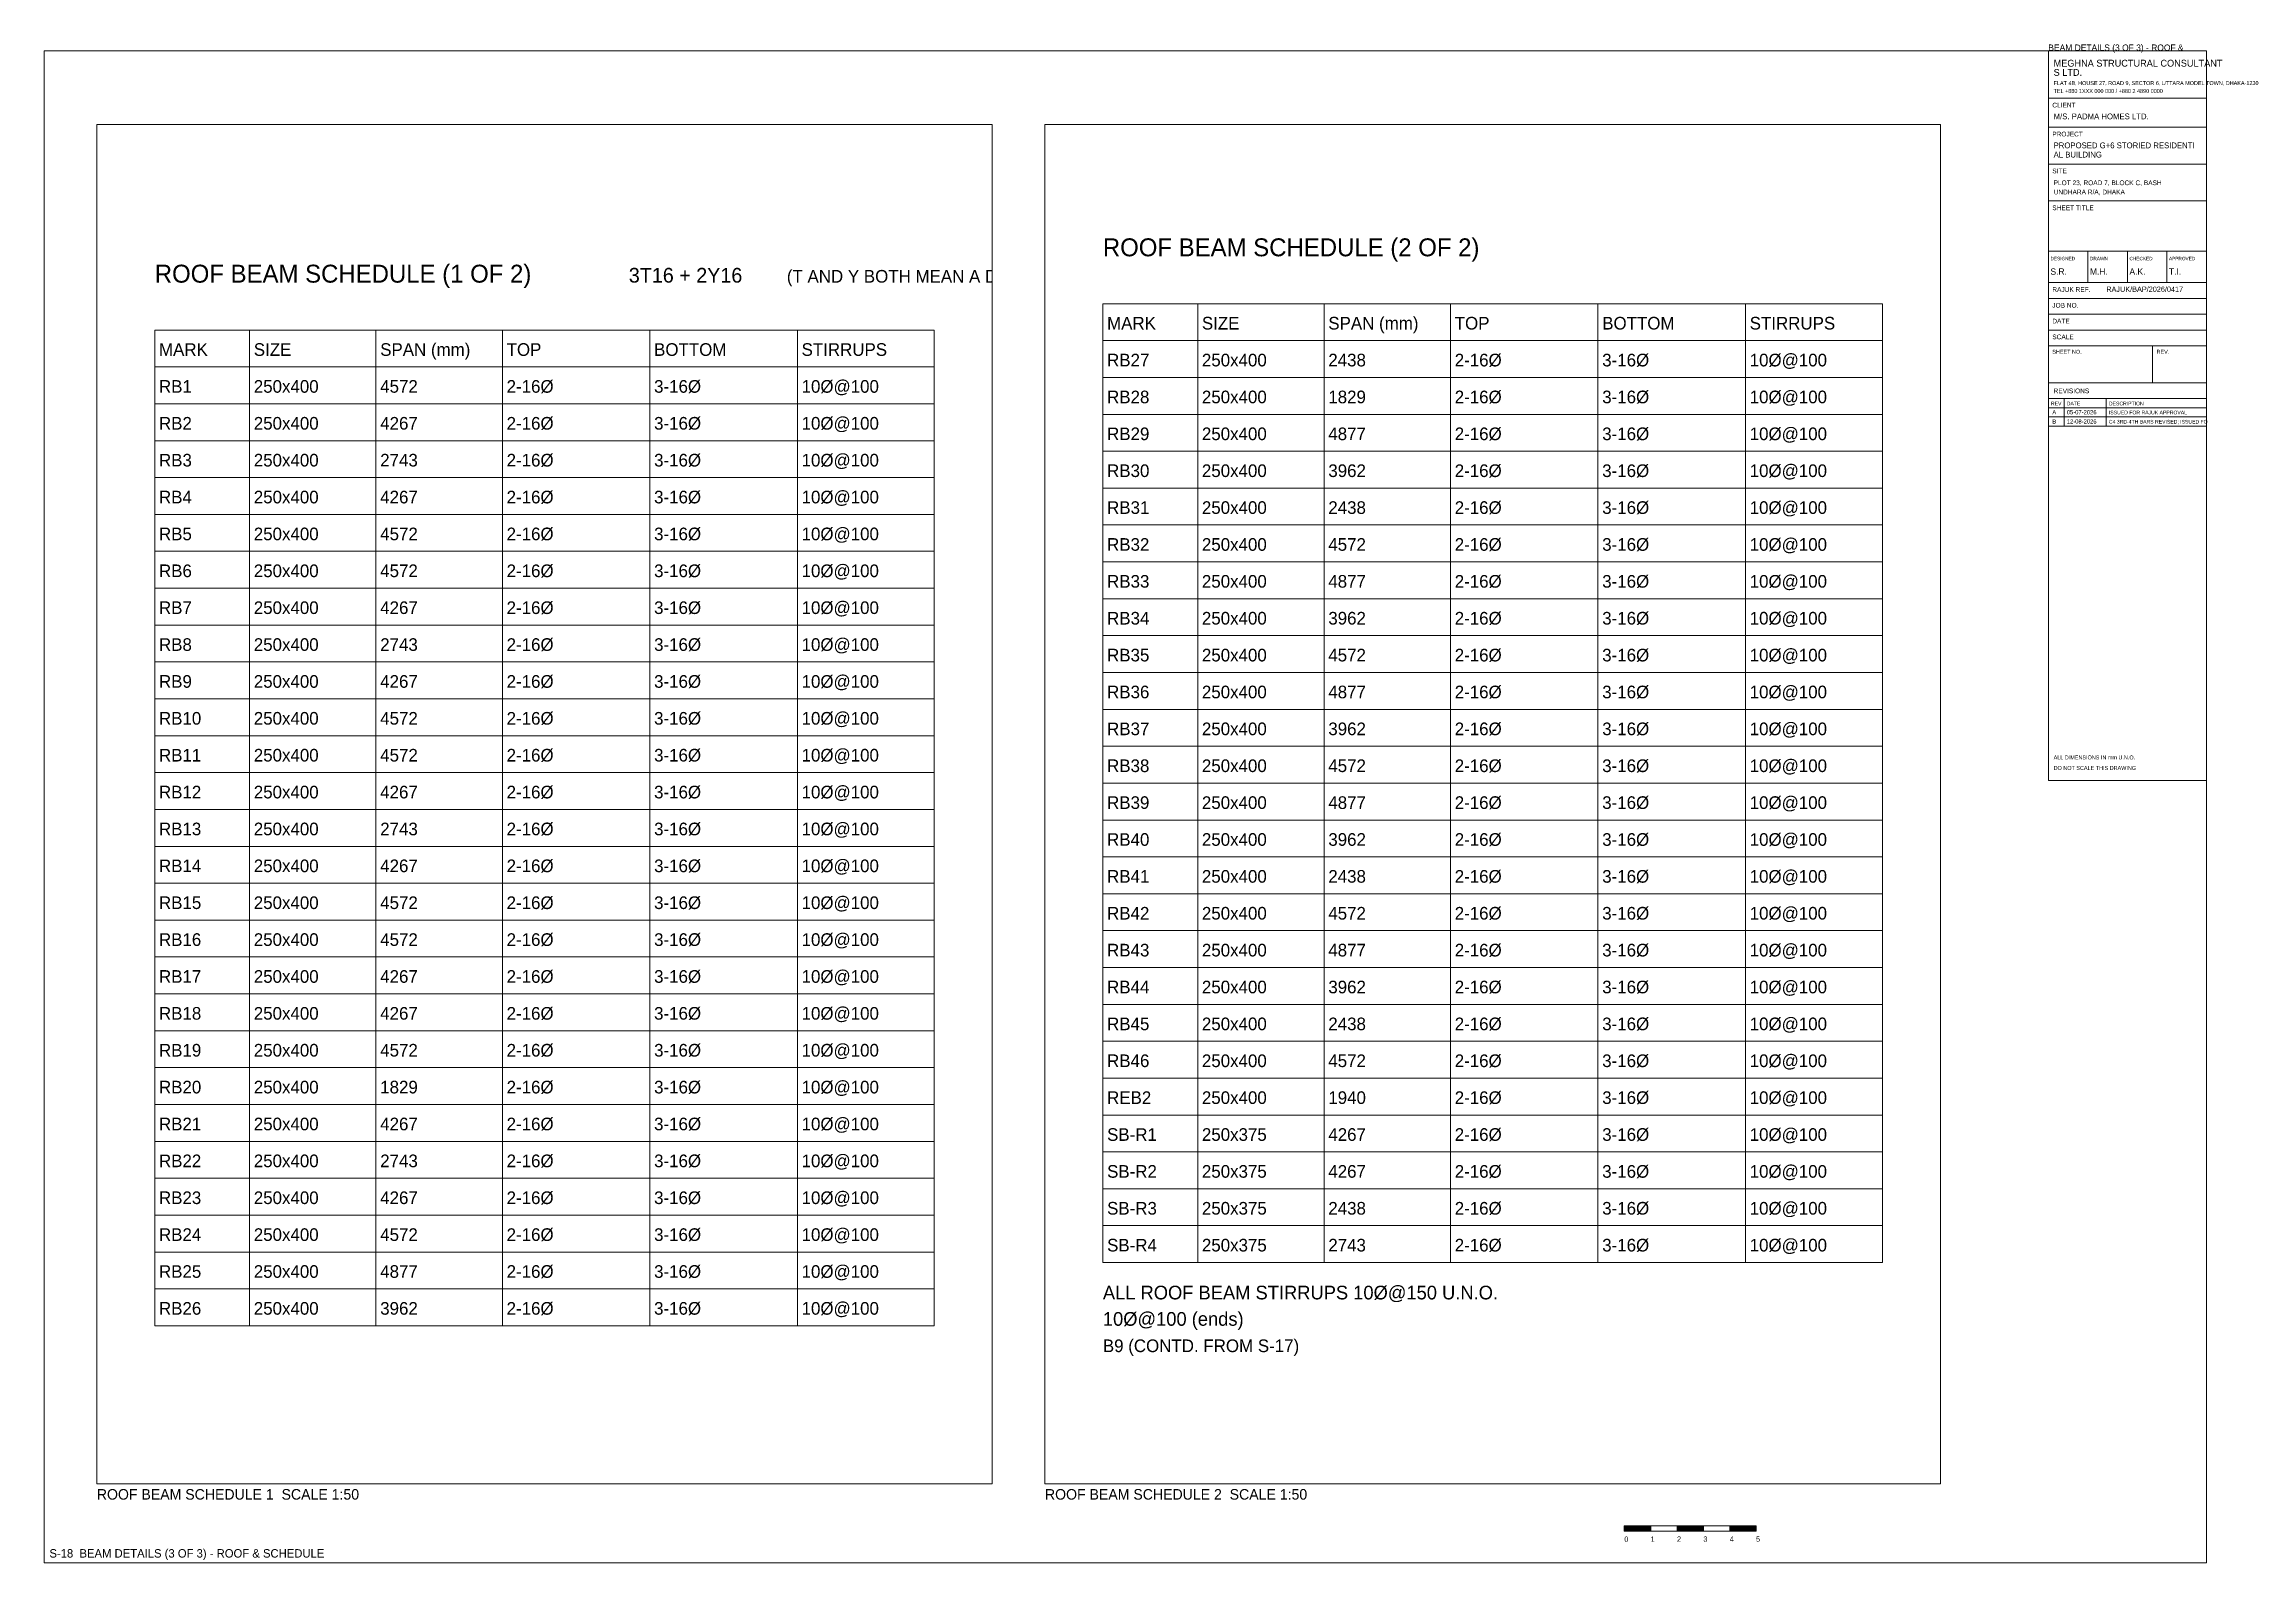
# Paper-space layout 'S-18 BEAM DETAILS (3 OF 3) - ROOF & SCHEDULE' of a CAD drawing. Extents: x 10 to 848, y 10 to 587.
# The model-space entities are those that its viewports show. They can reach past a viewport. Long polylines and large blocks are cut down to what shows.
import ezdxf

# ---------------------------------------------------------------- set-up
doc = ezdxf.new("R2010")
doc.units = 0
doc.layers.get('0').update_dxf_attribs({"lineweight": 0, "plot": 0})
for name, color, linetype, lineweight, plot in [('Sheet', 7, 'Continuous', 0, False), ('Text-1', 7, 'Continuous', 0, False), ('Text-2', 7, 'Continuous', 0, False), ('TITLE', 7, 'Continuous', 0, False)]:
    doc.layers.add(name, color=color, linetype=linetype, lineweight=lineweight, plot=plot)

# ---------------------------------------------------------------- blocks, each defined once
blk = doc.blocks.new('TITLE_BLOCK')
at = {"layer": 'TITLE'}
for p, q in [((0, -18), (60, -18)), ((0, -29), (60, -29)), ((0, -43), (60, -43)), ((0, -57), (60, -57)), ((0, -76), (60, -76)), ((0, -76), (0, -88)), ((15, -76), (15, -88)), ((30, -76), (30, -88)), ((45, -76), (45, -88)), ((0, -88), (60, -88)), ((0, -94), (60, -94)), ((0, -100), (60, -100)), ((0, -106), (60, -106)), ((0, -112), (60, -112)), ((39.6, -112), (39.6, -126)), ((0, -126), (60, -126)), ((0, -132), (60, -132)), ((0, -132), (60, -132)), ((6, -132), (6, -142.5)), ((22, -132), (22, -142.5)), ((0, -135.5), (60, -135.5)), ((0, -139), (60, -139)), ((0, -142.5), (60, -142.5))]:
    blk.add_line(p, q, dxfattribs=at)
blk.add_lwpolyline([(0, -277), (60, -277), (60, 0), (0, 0)], close=True, dxfattribs=at)
at = {"layer": 'Text-1'}
for tag, height in [('JOBNO', 2), ('SCALE', 2), ('SHEETTITLE', 2.4), ('SHEETTITLE2', 2.4), ('DATE', 2), ('SHEETNO', 4.5), ('REV', 4.5)]:
    blk.add_attdef(tag, (0, 0), '', height=height, dxfattribs=at)
at = {"layer": 'TITLE'}
for s, height, p in [('S LTD.', 2.6, (2, -9.5)), ('MEGHNA STRUCTURAL CONSULTANT', 2.6, (2, -6)), ('TEL +880 1XXX 000 000 / +880 2 4890 0000', 1.5, (2, -16)), ('FLAT 4B, HOUSE 27, ROAD 9, SECTOR 6, UTTARA MODEL TOWN, DHAKA-1230', 1.5, (2, -13)), ('CLIENT', 1.8, (1.5, -21.5)), ('M/S. PADMA HOMES LTD.', 2.2, (2, -26)), ('PROJECT', 1.8, (1.5, -32.5)), ('AL BUILDING', 2.2, (2, -40.5)), ('PROPOSED G+6 STORIED RESIDENTI', 2.2, (2, -37)), ('SITE', 1.8, (1.5, -46.5)), ('PLOT 23, ROAD 7, BLOCK C, BASH', 1.8, (2, -51)), ('SHEET TITLE', 1.8, (1.5, -60.5)), ('UNDHARA R/A, DHAKA', 1.8, (2, -54.5)), ('DESIGNED', 1.3, (0.8, -79.5)), ('S.R.', 2.4, (0.8, -85)), ('DRAWN', 1.3, (15.8, -79.5)), ('M.H.', 2.4, (15.8, -85)), ('A.K.', 2.4, (30.8, -85)), ('CHECKED', 1.3, (30.8, -79.5)), ('APPROVED', 1.3, (45.8, -79.5)), ('T.I.', 2.4, (45.8, -85)), ('RAJUK REF.', 1.8, (1.5, -91.5)), ('RAJUK/BAP/2026/0417', 2, (22, -91.5)), ('JOB NO.', 1.8, (1.5, -97.5)), ('SCALE', 1.8, (1.5, -109.5)), ('DATE', 1.8, (1.5, -103.5)), ('SHEET NO.', 1.5, (1.5, -115)), ('REV.', 1.5, (41.1, -115)), ('REV', 1.4, (1, -134.6)), ('REVISIONS', 1.8, (2, -130)), ('DATE', 1.4, (7, -134.6)), ('DESCRIPTION', 1.4, (23, -134.6)), ('ALL DIMENSIONS IN mm U.N.O.', 1.5, (2, -269)), ('DO NOT SCALE THIS DRAWING', 1.5, (2, -273))]:
    blk.add_text(s, height=height, dxfattribs=at).set_placement(p)
blk = doc.blocks.new('SCALE_BAR')
at = {"layer": 'Sheet'}
h = blk.add_hatch(color=256, dxfattribs=at)
h.dxf.hatch_style = 1
h.paths.add_polyline_path([(0, 0), (10, 0), (10, 2), (0, 2)])
h = blk.add_hatch(color=256, dxfattribs=at)
h.dxf.hatch_style = 1
h.paths.add_polyline_path([(20, 0), (30, 0), (30, 2), (20, 2)])
h = blk.add_hatch(color=256, dxfattribs=at)
h.dxf.hatch_style = 1
h.paths.add_polyline_path([(40, 0), (50, 0), (50, 2), (40, 2)])
for points in [[(0, 0), (10, 0), (10, 2), (0, 2)], [(10, 0), (20, 0), (20, 2), (10, 2)], [(20, 0), (30, 0), (30, 2), (20, 2)], [(30, 0), (40, 0), (40, 2), (30, 2)], [(40, 0), (50, 0), (50, 2), (40, 2)]]:
    blk.add_lwpolyline(points, close=True, dxfattribs=at)
for s, p in [('0', (0, -4)), ('1', (10, -4)), ('2', (20, -4)), ('3', (30, -4)), ('4', (40, -4)), ('5', (50, -4))]:
    blk.add_text(s, height=2, dxfattribs=at).set_placement(p)
at = {"layer": 'Text-1'}
blk.add_attdef('UNIT', (0, 0), '', height=2, dxfattribs=at)

msp = doc.modelspace()

# ---------------------------------------------------------------- linework, layer by layer
for p, q in [((800000, -800000), (814800, -800000)), ((800000, -800000), (800000, -818900)), ((801800, -800000), (801800, -818900)), ((804200, -800000), (804200, -818900)), ((806600, -800000), (806600, -818900)), ((809400, -800000), (809400, -818900)), ((812200, -800000), (812200, -818900)), ((814800, -800000), (814800, -818900)), ((1000000, -800000), (1014800, -800000)), ((1000000, -800000), (1000000, -818200)), ((1001800, -800000), (1001800, -818200)), ((1004200, -800000), (1004200, -818200)), ((1006600, -800000), (1006600, -818200)), ((1009400, -800000), (1009400, -818200)), ((1012200, -800000), (1012200, -818200)), ((1014800, -800000), (1014800, -818200)), ((800000, -800700), (814800, -800700)), ((1000000, -800700), (1014800, -800700)), ((800000, -801400), (814800, -801400)), ((1000000, -801400), (1014800, -801400)), ((800000, -802100), (814800, -802100)), ((1000000, -802100), (1014800, -802100)), ((800000, -802800), (814800, -802800)), ((1000000, -802800), (1014800, -802800)), ((800000, -803500), (814800, -803500)), ((1000000, -803500), (1014800, -803500)), ((800000, -804200), (814800, -804200)), ((1000000, -804200), (1014800, -804200)), ((800000, -804900), (814800, -804900)), ((1000000, -804900), (1014800, -804900)), ((800000, -805600), (814800, -805600)), ((1000000, -805600), (1014800, -805600)), ((800000, -806300), (814800, -806300)), ((1000000, -806300), (1014800, -806300)), ((800000, -807000), (814800, -807000)), ((1000000, -807000), (1014800, -807000)), ((800000, -807700), (814800, -807700)), ((1000000, -807700), (1014800, -807700)), ((800000, -808400), (814800, -808400)), ((1000000, -808400), (1014800, -808400)), ((800000, -809100), (814800, -809100)), ((1000000, -809100), (1014800, -809100)), ((800000, -809800), (814800, -809800)), ((1000000, -809800), (1014800, -809800)), ((800000, -810500), (814800, -810500)), ((1000000, -810500), (1014800, -810500)), ((800000, -811200), (814800, -811200)), ((1000000, -811200), (1014800, -811200)), ((800000, -811900), (814800, -811900)), ((1000000, -811900), (1014800, -811900)), ((800000, -812600), (814800, -812600)), ((1000000, -812600), (1014800, -812600)), ((800000, -813300), (814800, -813300)), ((1000000, -813300), (1014800, -813300)), ((800000, -814000), (814800, -814000)), ((1000000, -814000), (1014800, -814000)), ((800000, -814700), (814800, -814700)), ((1000000, -814700), (1014800, -814700)), ((800000, -815400), (814800, -815400)), ((1000000, -815400), (1014800, -815400)), ((800000, -816100), (814800, -816100)), ((1000000, -816100), (1014800, -816100)), ((800000, -816800), (814800, -816800)), ((1000000, -816800), (1014800, -816800)), ((800000, -817500), (814800, -817500)), ((1000000, -817500), (1014800, -817500)), ((800000, -818200), (814800, -818200)), ((1000000, -818200), (1014800, -818200)), ((800000, -818900), (814800, -818900))]:
    msp.add_line(p, q)

# ---------------------------------------------------------------- texts
at = {"layer": 'Sheet'}
for s, p in [('ROOF BEAM SCHEDULE (1 OF 2)', (800000, -799100)), ('ROOF BEAM SCHEDULE (2 OF 2)', (1000000, -799100))]:
    msp.add_text(s, height=340, dxfattribs=at).set_placement(p)
at = {"layer": 'Text-1'}
for s, height, p in [('MARK', 240, (800080, -800490)), ('SIZE', 240, (801880, -800490)), ('SPAN (mm)', 240, (804280, -800490)), ('TOP', 240, (806680, -800490)), ('BOTTOM', 240, (809480, -800490)), ('STIRRUPS', 240, (812280, -800490)), ('MARK', 240, (1000080, -800490)), ('SIZE', 240, (1001880, -800490)), ('SPAN (mm)', 240, (1004280, -800490)), ('TOP', 240, (1006680, -800490)), ('BOTTOM', 240, (1009480, -800490)), ('STIRRUPS', 240, (1012280, -800490)), ('RB1', 240, (800080, -801190)), ('250x400', 240, (801880, -801190)), ('4572', 240, (804280, -801190)), ('2-16%%C', 240, (806680, -801190)), ('3-16%%C', 240, (809480, -801190)), ('10%%C@100', 240, (812280, -801190)), ('RB27', 240, (1000080, -801190)), ('250x400', 240, (1001880, -801190)), ('2438', 240, (1004280, -801190)), ('2-16%%C', 240, (1006680, -801190)), ('3-16%%C', 240, (1009480, -801190)), ('10%%C@100', 240, (1012280, -801190)), ('RB2', 240, (800080, -801890)), ('250x400', 240, (801880, -801890)), ('4267', 240, (804280, -801890)), ('2-16%%C', 240, (806680, -801890)), ('3-16%%C', 240, (809480, -801890)), ('10%%C@100', 240, (812280, -801890)), ('RB28', 240, (1000080, -801890)), ('250x400', 240, (1001880, -801890)), ('1829', 240, (1004280, -801890)), ('2-16%%C', 240, (1006680, -801890)), ('3-16%%C', 240, (1009480, -801890)), ('10%%C@100', 240, (1012280, -801890)), ('RB3', 240, (800080, -802590)), ('250x400', 240, (801880, -802590)), ('2743', 240, (804280, -802590)), ('2-16%%C', 240, (806680, -802590)), ('3-16%%C', 240, (809480, -802590)), ('10%%C@100', 240, (812280, -802590)), ('RB29', 240, (1000080, -802590)), ('250x400', 240, (1001880, -802590)), ('4877', 240, (1004280, -802590)), ('2-16%%C', 240, (1006680, -802590)), ('3-16%%C', 240, (1009480, -802590)), ('10%%C@100', 240, (1012280, -802590)), ('RB4', 240, (800080, -803290)), ('250x400', 240, (801880, -803290)), ('4267', 240, (804280, -803290)), ('2-16%%C', 240, (806680, -803290)), ('3-16%%C', 240, (809480, -803290)), ('10%%C@100', 240, (812280, -803290)), ('RB30', 240, (1000080, -803290)), ('250x400', 240, (1001880, -803290)), ('3962', 240, (1004280, -803290)), ('2-16%%C', 240, (1006680, -803290)), ('3-16%%C', 240, (1009480, -803290)), ('10%%C@100', 240, (1012280, -803290)), ('RB5', 240, (800080, -803990)), ('250x400', 240, (801880, -803990)), ('4572', 240, (804280, -803990)), ('2-16%%C', 240, (806680, -803990)), ('3-16%%C', 240, (809480, -803990)), ('10%%C@100', 240, (812280, -803990)), ('RB31', 240, (1000080, -803990)), ('250x400', 240, (1001880, -803990)), ('2438', 240, (1004280, -803990)), ('2-16%%C', 240, (1006680, -803990)), ('3-16%%C', 240, (1009480, -803990)), ('10%%C@100', 240, (1012280, -803990)), ('RB6', 240, (800080, -804690)), ('250x400', 240, (801880, -804690)), ('4572', 240, (804280, -804690)), ('2-16%%C', 240, (806680, -804690)), ('3-16%%C', 240, (809480, -804690)), ('10%%C@100', 240, (812280, -804690)), ('RB32', 240, (1000080, -804690)), ('250x400', 240, (1001880, -804690)), ('4572', 240, (1004280, -804690)), ('2-16%%C', 240, (1006680, -804690)), ('3-16%%C', 240, (1009480, -804690)), ('10%%C@100', 240, (1012280, -804690)), ('RB7', 240, (800080, -805390)), ('250x400', 240, (801880, -805390)), ('4267', 240, (804280, -805390)), ('2-16%%C', 240, (806680, -805390)), ('3-16%%C', 240, (809480, -805390)), ('10%%C@100', 240, (812280, -805390)), ('RB33', 240, (1000080, -805390)), ('250x400', 240, (1001880, -805390)), ('4877', 240, (1004280, -805390)), ('2-16%%C', 240, (1006680, -805390)), ('3-16%%C', 240, (1009480, -805390)), ('10%%C@100', 240, (1012280, -805390)), ('RB8', 240, (800080, -806090)), ('250x400', 240, (801880, -806090)), ('2743', 240, (804280, -806090)), ('2-16%%C', 240, (806680, -806090)), ('3-16%%C', 240, (809480, -806090)), ('10%%C@100', 240, (812280, -806090)), ('RB34', 240, (1000080, -806090)), ('250x400', 240, (1001880, -806090)), ('3962', 240, (1004280, -806090)), ('2-16%%C', 240, (1006680, -806090)), ('3-16%%C', 240, (1009480, -806090)), ('10%%C@100', 240, (1012280, -806090)), ('RB9', 240, (800080, -806790)), ('250x400', 240, (801880, -806790)), ('4267', 240, (804280, -806790)), ('2-16%%C', 240, (806680, -806790)), ('3-16%%C', 240, (809480, -806790)), ('10%%C@100', 240, (812280, -806790)), ('RB35', 240, (1000080, -806790)), ('250x400', 240, (1001880, -806790)), ('4572', 240, (1004280, -806790)), ('2-16%%C', 240, (1006680, -806790)), ('3-16%%C', 240, (1009480, -806790)), ('10%%C@100', 240, (1012280, -806790)), ('RB10', 240, (800080, -807490)), ('250x400', 240, (801880, -807490)), ('4572', 240, (804280, -807490)), ('2-16%%C', 240, (806680, -807490)), ('3-16%%C', 240, (809480, -807490)), ('10%%C@100', 240, (812280, -807490)), ('RB36', 240, (1000080, -807490)), ('250x400', 240, (1001880, -807490)), ('4877', 240, (1004280, -807490)), ('2-16%%C', 240, (1006680, -807490)), ('3-16%%C', 240, (1009480, -807490)), ('10%%C@100', 240, (1012280, -807490)), ('RB11', 240, (800080, -808190)), ('250x400', 240, (801880, -808190)), ('4572', 240, (804280, -808190)), ('2-16%%C', 240, (806680, -808190)), ('3-16%%C', 240, (809480, -808190)), ('10%%C@100', 240, (812280, -808190)), ('RB37', 240, (1000080, -808190)), ('250x400', 240, (1001880, -808190)), ('3962', 240, (1004280, -808190)), ('2-16%%C', 240, (1006680, -808190)), ('3-16%%C', 240, (1009480, -808190)), ('10%%C@100', 240, (1012280, -808190)), ('RB12', 240, (800080, -808890)), ('250x400', 240, (801880, -808890)), ('4267', 240, (804280, -808890)), ('2-16%%C', 240, (806680, -808890)), ('3-16%%C', 240, (809480, -808890)), ('10%%C@100', 240, (812280, -808890)), ('RB38', 240, (1000080, -808890)), ('250x400', 240, (1001880, -808890)), ('4572', 240, (1004280, -808890)), ('2-16%%C', 240, (1006680, -808890)), ('3-16%%C', 240, (1009480, -808890)), ('10%%C@100', 240, (1012280, -808890)), ('RB13', 240, (800080, -809590)), ('250x400', 240, (801880, -809590)), ('2743', 240, (804280, -809590)), ('2-16%%C', 240, (806680, -809590)), ('3-16%%C', 240, (809480, -809590)), ('10%%C@100', 240, (812280, -809590)), ('RB39', 240, (1000080, -809590)), ('250x400', 240, (1001880, -809590)), ('4877', 240, (1004280, -809590)), ('2-16%%C', 240, (1006680, -809590)), ('3-16%%C', 240, (1009480, -809590)), ('10%%C@100', 240, (1012280, -809590)), ('RB14', 240, (800080, -810290)), ('250x400', 240, (801880, -810290)), ('4267', 240, (804280, -810290)), ('2-16%%C', 240, (806680, -810290)), ('3-16%%C', 240, (809480, -810290)), ('10%%C@100', 240, (812280, -810290)), ('RB40', 240, (1000080, -810290)), ('250x400', 240, (1001880, -810290)), ('3962', 240, (1004280, -810290)), ('2-16%%C', 240, (1006680, -810290)), ('3-16%%C', 240, (1009480, -810290)), ('10%%C@100', 240, (1012280, -810290)), ('RB15', 240, (800080, -810990)), ('250x400', 240, (801880, -810990)), ('4572', 240, (804280, -810990)), ('2-16%%C', 240, (806680, -810990)), ('3-16%%C', 240, (809480, -810990)), ('10%%C@100', 240, (812280, -810990)), ('RB41', 240, (1000080, -810990)), ('250x400', 240, (1001880, -810990)), ('2438', 240, (1004280, -810990)), ('2-16%%C', 240, (1006680, -810990)), ('3-16%%C', 240, (1009480, -810990)), ('10%%C@100', 240, (1012280, -810990)), ('2-16%%C', 240, (806680, -811690)), ('3-16%%C', 240, (809480, -811690)), ('10%%C@100', 240, (812280, -811690)), ('2-16%%C', 240, (1006680, -811690)), ('3-16%%C', 240, (1009480, -811690)), ('10%%C@100', 240, (1012280, -811690)), ('RB16', 240, (800080, -811690)), ('250x400', 240, (801880, -811690)), ('4572', 240, (804280, -811690)), ('RB42', 240, (1000080, -811690)), ('250x400', 240, (1001880, -811690)), ('4572', 240, (1004280, -811690)), ('RB17', 240, (800080, -812390)), ('250x400', 240, (801880, -812390)), ('4267', 240, (804280, -812390)), ('2-16%%C', 240, (806680, -812390)), ('3-16%%C', 240, (809480, -812390)), ('10%%C@100', 240, (812280, -812390)), ('RB43', 240, (1000080, -812390)), ('250x400', 240, (1001880, -812390)), ('4877', 240, (1004280, -812390)), ('2-16%%C', 240, (1006680, -812390)), ('3-16%%C', 240, (1009480, -812390)), ('10%%C@100', 240, (1012280, -812390)), ('RB18', 240, (800080, -813090)), ('250x400', 240, (801880, -813090)), ('4267', 240, (804280, -813090)), ('2-16%%C', 240, (806680, -813090)), ('3-16%%C', 240, (809480, -813090)), ('10%%C@100', 240, (812280, -813090)), ('RB44', 240, (1000080, -813090)), ('250x400', 240, (1001880, -813090)), ('3962', 240, (1004280, -813090)), ('2-16%%C', 240, (1006680, -813090)), ('3-16%%C', 240, (1009480, -813090)), ('10%%C@100', 240, (1012280, -813090)), ('2-16%%C', 240, (806680, -813790)), ('3-16%%C', 240, (809480, -813790)), ('10%%C@100', 240, (812280, -813790)), ('2-16%%C', 240, (1006680, -813790)), ('3-16%%C', 240, (1009480, -813790)), ('10%%C@100', 240, (1012280, -813790)), ('RB19', 240, (800080, -813790)), ('250x400', 240, (801880, -813790)), ('4572', 240, (804280, -813790)), ('RB45', 240, (1000080, -813790)), ('250x400', 240, (1001880, -813790)), ('2438', 240, (1004280, -813790)), ('RB20', 240, (800080, -814490)), ('250x400', 240, (801880, -814490)), ('1829', 240, (804280, -814490)), ('2-16%%C', 240, (806680, -814490)), ('3-16%%C', 240, (809480, -814490)), ('10%%C@100', 240, (812280, -814490)), ('RB46', 240, (1000080, -814490)), ('250x400', 240, (1001880, -814490)), ('4572', 240, (1004280, -814490)), ('2-16%%C', 240, (1006680, -814490)), ('3-16%%C', 240, (1009480, -814490)), ('10%%C@100', 240, (1012280, -814490)), ('RB21', 240, (800080, -815190)), ('250x400', 240, (801880, -815190)), ('4267', 240, (804280, -815190)), ('2-16%%C', 240, (806680, -815190)), ('3-16%%C', 240, (809480, -815190)), ('10%%C@100', 240, (812280, -815190)), ('REB2', 240, (1000080, -815190)), ('250x400', 240, (1001880, -815190)), ('1940', 240, (1004280, -815190)), ('2-16%%C', 240, (1006680, -815190)), ('3-16%%C', 240, (1009480, -815190)), ('10%%C@100', 240, (1012280, -815190)), ('RB22', 240, (800080, -815890)), ('250x400', 240, (801880, -815890)), ('2743', 240, (804280, -815890)), ('2-16%%C', 240, (806680, -815890)), ('3-16%%C', 240, (809480, -815890)), ('10%%C@100', 240, (812280, -815890)), ('SB-R1', 240, (1000080, -815890)), ('250x375', 240, (1001880, -815890)), ('4267', 240, (1004280, -815890)), ('2-16%%C', 240, (1006680, -815890)), ('3-16%%C', 240, (1009480, -815890)), ('10%%C@100', 240, (1012280, -815890)), ('RB23', 240, (800080, -816590)), ('250x400', 240, (801880, -816590)), ('4267', 240, (804280, -816590)), ('2-16%%C', 240, (806680, -816590)), ('3-16%%C', 240, (809480, -816590)), ('10%%C@100', 240, (812280, -816590)), ('SB-R2', 240, (1000080, -816590)), ('250x375', 240, (1001880, -816590)), ('4267', 240, (1004280, -816590)), ('2-16%%C', 240, (1006680, -816590)), ('3-16%%C', 240, (1009480, -816590)), ('10%%C@100', 240, (1012280, -816590)), ('RB24', 240, (800080, -817290)), ('250x400', 240, (801880, -817290)), ('4572', 240, (804280, -817290)), ('2-16%%C', 240, (806680, -817290)), ('3-16%%C', 240, (809480, -817290)), ('10%%C@100', 240, (812280, -817290)), ('SB-R3', 240, (1000080, -817290)), ('250x375', 240, (1001880, -817290)), ('2438', 240, (1004280, -817290)), ('2-16%%C', 240, (1006680, -817290)), ('3-16%%C', 240, (1009480, -817290)), ('10%%C@100', 240, (1012280, -817290)), ('RB25', 240, (800080, -817990)), ('250x400', 240, (801880, -817990)), ('4877', 240, (804280, -817990)), ('2-16%%C', 240, (806680, -817990)), ('3-16%%C', 240, (809480, -817990)), ('10%%C@100', 240, (812280, -817990)), ('SB-R4', 240, (1000080, -817990)), ('250x375', 240, (1001880, -817990)), ('2743', 240, (1004280, -817990)), ('2-16%%C', 240, (1006680, -817990)), ('3-16%%C', 240, (1009480, -817990)), ('10%%C@100', 240, (1012280, -817990)), ('RB26', 240, (800080, -818690)), ('250x400', 240, (801880, -818690)), ('3962', 240, (804280, -818690)), ('2-16%%C', 240, (806680, -818690)), ('3-16%%C', 240, (809480, -818690)), ('10%%C@100', 240, (812280, -818690)), ('ALL ROOF BEAM STIRRUPS 10%%C@150 U.N.O.', 260, (1000000, -818900))]:
    msp.add_text(s, height=height, dxfattribs=at).set_placement(p)
at = {"layer": 'Text-2'}
for s, height, p in [('3T16 + 2Y16', 280, (809000, -799100)), ('(T AND Y BOTH MEAN A DEFORMED BAR - SEE NOTE 8 ON S-01)', 240, (812000, -799100)), ('10%%C@100 (ends)', 260, (1000000, -819400)), ('B9 (CONTD. FROM S-17)', 240, (1000000, -819900))]:
    msp.add_text(s, height=height, dxfattribs=at).set_placement(p)

psp = doc.layouts.new('S-18 BEAM DETAILS (3 OF 3) - ROOF & SCHEDULE')

# ---------------------------------------------------------------- linework, layer by layer
at = {"layer": 'Sheet'}
psp.add_lwpolyline([(10, 10), (831, 10), (831, 584), (10, 584)], close=True, dxfattribs=at)

# ---------------------------------------------------------------- block references
psp.add_blockref('SCALE_BAR', (610, 22), dxfattribs=at).add_auto_attribs({'UNIT': 'm'})
at = {"layer": 'TITLE'}
ref = psp.add_blockref('TITLE_BLOCK', (771, 584), dxfattribs=at)
ref.add_attrib('SHEETTITLE', 'BEAM DETAILS (3 OF 3) - ROOF &', (771, 584), dxfattribs={"layer": 'Text-1', "height": 2.4})

# ---------------------------------------------------------------- texts
at = {"layer": 'Sheet'}
for s, height, p in [('ROOF BEAM SCHEDULE 1  SCALE 1:50', 4, (30, 34)), ('ROOF BEAM SCHEDULE 2  SCALE 1:50', 4, (390, 34)), ('S-18  BEAM DETAILS (3 OF 3) - ROOF & SCHEDULE', 3.2, (12, 12))]:
    psp.add_text(s, height=height, dxfattribs=at).set_placement(p)
at = {"layer": 'TITLE'}
for s, height, p in [('A', 1.6, (772.5, 446)), ('05-07-2026', 1.6, (778, 446)), ('ISSUED FOR RAJUK APPROVAL', 1.4, (794, 446)), ('B', 1.6, (772.5, 442.5)), ('12-08-2026', 1.6, (778, 442.5)), ('C4 3RD-4TH BARS REVISED; ISSUED FO', 1.4, (794, 442.5))]:
    psp.add_text(s, height=height, dxfattribs=at).set_placement(p)

# ---------------------------------------------------------------- viewports
at = {"layer": ''}
psp.add_viewport(center=(200, 298), size=(340, 516), view_center_point=(807400, -809000), view_height=25800, dxfattribs=at)
psp.add_viewport(center=(560, 298), size=(340, 516), view_center_point=(1007400, -809500), view_height=25800, status=3, dxfattribs=at)

doc.saveas('drawing.dxf')
